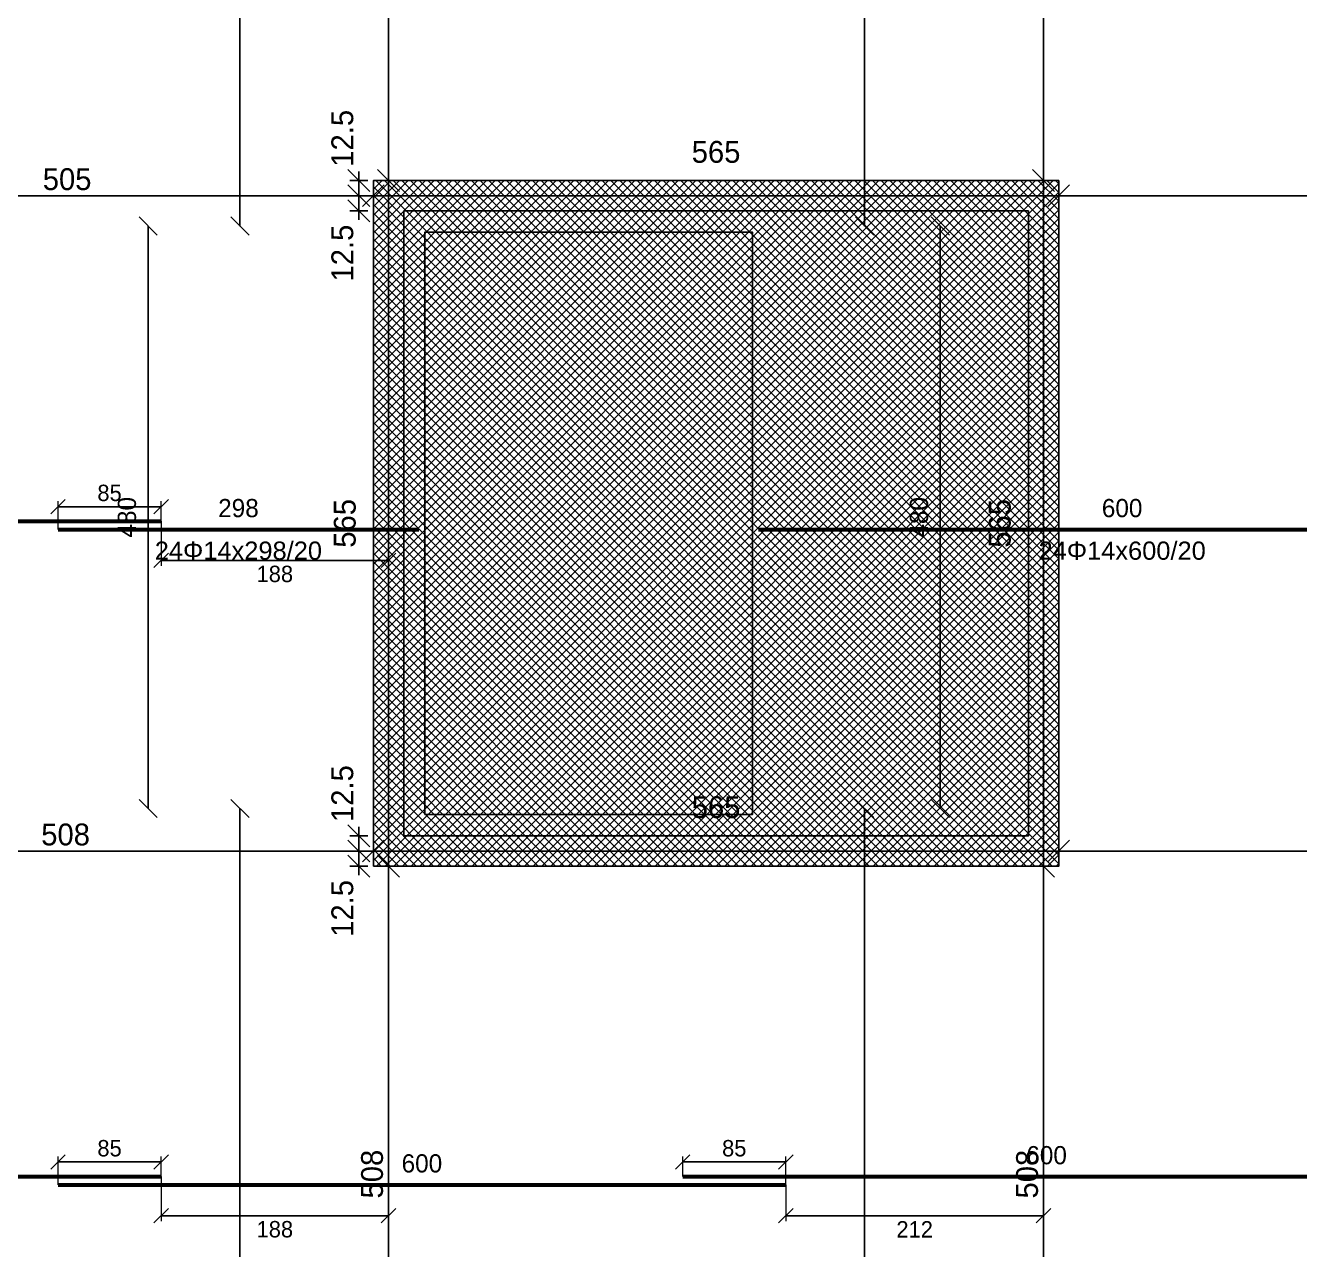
# Model space of a CAD drawing. Header units: centimetres. Extents: x -231 to 7431, y -4464 to 7215.
# Drawn here: x 801 to 1851, y -3378 to -2370 of the extents above; entities that cross this region are included whole.
import ezdxf
from ezdxf.enums import TextEntityAlignment as Align

# ---------------------------------------------------------------- set-up
doc = ezdxf.new("R2010")
doc.units = ezdxf.units.CM
for name, color, linetype in [('AXIS', 8, 'Continuous'), ('FW_DIM', 7, 'Continuous'), ('FW_WALL_HATCH', 8, 'Continuous'), ('OPENING', 1, 'Continuous'), ('REB_TOP_MESH_X', 5, 'Continuous'), ('REB_TOP_MESH_X_AXDIM', 5, 'Continuous'), ('REB_TOP_MESH_X_LAP', 5, 'Continuous'), ('REB_TOP_MESH_X_RANGE', 5, 'Continuous'), ('REB_TOP_MESH_X_TEXT', 5, 'Continuous'), ('WALL', 4, 'Continuous')]:
    doc.layers.add(name, color=color, linetype=linetype)
doc.styles.add('REBAR_TXT', font='arial.ttf')
doc.dimstyles.new('FW_DIM', dxfattribs={"dimtxt": 18, "dimasz": 9, "dimexe": 7.5, "dimexo": 4.5, "dimgap": 4.5, "dimtad": 1, "dimdec": 0, "dimtxsty": 'Standard', "dimtsz": 9, "dimcen": 2.5, "dimdle": 7.5, "dimclrd": 256, "dimclre": 256, "dimclrt": 7, "dimazin": 3, "dimtfac": 1, "dimtmove": 2, "dimatfit": 3})
doc.dimstyles.new('REBAR LAP', dxfattribs={"dimtxt": 13.5, "dimasz": 2.5, "dimexe": 4.5, "dimexo": 0, "dimgap": 4.5, "dimtad": 1, "dimdec": 0, "dimtxsty": 'Standard', "dimtsz": 6, "dimcen": 2.5, "dimclrd": 6, "dimclre": 6, "dimclrt": 7, "dimazin": 3, "dimtfac": 1, "dimtmove": 2, "dimatfit": 3, "dimlwd": 25, "dimlwe": 18})
doc.dimstyles.new('REBAR M-200', dxfattribs={"dimtxt": 15, "dimasz": 15, "dimexe": 25, "dimexo": 12.5, "dimgap": 10, "dimtad": 1, "dimdec": 0, "dimtxsty": 'Standard', "dimblk": 'NONE', "dimcen": 50, "dimse1": 1, "dimse2": 1, "dimclrd": 6, "dimclre": 6, "dimclrt": 7, "dimazin": 3, "dimtfac": 1, "dimtmove": 2, "dimatfit": 3, "dimldrblk": 'NONE', "dimlwd": 53})
doc.dimstyles.new('REBAR RANGE', dxfattribs={"dimtxt": 15, "dimasz": 2.5, "dimexe": 0, "dimexo": 0, "dimgap": 10, "dimtad": 1, "dimdec": 0, "dimtxsty": 'Standard', "dimtsz": 7.5, "dimcen": 2.5, "dimse1": 1, "dimse2": 1, "dimclrd": 6, "dimclre": 6, "dimclrt": 7, "dimazin": 3, "dimtfac": 1, "dimtmove": 2, "dimatfit": 3, "dimlwd": 25})

# ---------------------------------------------------------------- blocks, each defined once
blk = doc.blocks.new('*D1114')
at = {"color": 6, "lineweight": 53}
blk.add_line((312.5, -2778.25), (912.5, -2778.25), dxfattribs=at)
at = {"layer": 'Defpoints'}
for p in [(312.5, -2778.25), (312.5, -2778.25), (912.5, -2778.25)]:
    blk.add_point(p, dxfattribs=at)
at = {"layer": 'REB_TOP_MESH_X', "color": 7, "insert": (612.5, -2760.75), "char_height": 15, "attachment_point": 5}
blk.add_mtext('600', dxfattribs=at)
blk = doc.blocks.new('_NONE')
blk = doc.blocks.new('*D1115')
at = {"color": 6, "lineweight": 53}
blk.add_line((827.5, -2785), (1125, -2785), dxfattribs=at)
at = {"layer": 'Defpoints'}
for p in [(827.5, -2785), (827.5, -2785), (1125, -2785)]:
    blk.add_point(p, dxfattribs=at)
at = {"layer": 'REB_TOP_MESH_X', "color": 7, "insert": (976.25, -2767.5), "char_height": 15, "attachment_point": 5}
blk.add_mtext('298', dxfattribs=at)
blk = doc.blocks.new('_OBLIQUE')
at = {"color": 0, "linetype": 'BYBLOCK'}
blk.add_line((-0.5, -0.5), (0.5, 0.5), dxfattribs=at)
blk = doc.blocks.new('*D1118')
at = {"color": 6, "lineweight": 18}
for p, q in [((827.5, -2785), (827.5, -2761.75)), ((912.5, -2778.25), (912.5, -2761.75))]:
    blk.add_line(p, q, dxfattribs=at)
at = {"color": 6, "lineweight": 25}
blk.add_line((827.5, -2766.25), (912.5, -2766.25), dxfattribs=at)
at = {"layer": 'Defpoints'}
for p in [(827.5, -2766.25), (912.5, -2778.25), (827.5, -2785)]:
    blk.add_point(p, dxfattribs=at)
at = {"layer": 'REB_TOP_MESH_X_LAP', "color": 6, "xscale": 12, "yscale": 12}
for p in [(827.5, -2766.25), (912.5, -2766.25)]:
    blk.add_blockref('_OBLIQUE', p, dxfattribs=at)
at = {"layer": 'REB_TOP_MESH_X_LAP', "color": 7, "insert": (870, -2755), "char_height": 13.5, "attachment_point": 5}
blk.add_mtext('85', dxfattribs=at)
blk = doc.blocks.new('*D1119')
at = {"color": 6, "lineweight": 18}
for p, q in [((912.5, -2778.25), (912.5, -2815)), ((1100, -2778.25), (1100, -2815))]:
    blk.add_line(p, q, dxfattribs=at)
at = {"color": 6, "lineweight": 25}
blk.add_line((1100, -2810.5), (912.5, -2810.5), dxfattribs=at)
at = {"layer": 'Defpoints'}
for p in [(912.5, -2778.25), (1100, -2778.25), (1100, -2810.5)]:
    blk.add_point(p, dxfattribs=at)
at = {"layer": 'REB_TOP_MESH_X_AXDIM', "color": 6, "xscale": 12, "yscale": 12}
for p in [(912.5, -2810.5), (1100, -2810.5)]:
    blk.add_blockref('_OBLIQUE', p, dxfattribs=at)
at = {"layer": 'REB_TOP_MESH_X_AXDIM', "color": 7, "insert": (1006.25, -2821.75), "char_height": 13.5, "attachment_point": 5}
blk.add_mtext('188', dxfattribs=at)
blk = doc.blocks.new('*D1120')
at = {"color": 6, "lineweight": 53}
blk.add_line((1405, -2785), (2004.5, -2785), dxfattribs=at)
at = {"layer": 'Defpoints'}
for p in [(1405, -2785), (1405, -2785), (2004.5, -2785)]:
    blk.add_point(p, dxfattribs=at)
at = {"layer": 'REB_TOP_MESH_X', "color": 7, "insert": (1704.75, -2767.5), "char_height": 15, "attachment_point": 5}
blk.add_mtext('600', dxfattribs=at)
blk = doc.blocks.new('*D1128')
at = {"color": 6, "lineweight": 53}
blk.add_line((312.5, -3318.25), (912.5, -3318.25), dxfattribs=at)
at = {"layer": 'Defpoints'}
for p in [(312.5, -3318.25), (312.5, -3318.25), (912.5, -3318.25)]:
    blk.add_point(p, dxfattribs=at)
at = {"layer": 'REB_TOP_MESH_X', "color": 7, "insert": (612.5, -3300.75), "char_height": 15, "attachment_point": 5}
blk.add_mtext('600', dxfattribs=at)
blk = doc.blocks.new('*D1129')
at = {"color": 6, "lineweight": 53}
blk.add_line((827.5, -3325), (1427.5, -3325), dxfattribs=at)
at = {"layer": 'Defpoints'}
for p in [(827.5, -3325), (827.5, -3325), (1427.5, -3325)]:
    blk.add_point(p, dxfattribs=at)
at = {"layer": 'REB_TOP_MESH_X', "color": 7, "insert": (1127.5, -3307.5), "char_height": 15, "attachment_point": 5}
blk.add_mtext('600', dxfattribs=at)
blk = doc.blocks.new('*D1130')
at = {"color": 6, "lineweight": 53}
blk.add_line((1342.5, -3318.25), (1942.5, -3318.25), dxfattribs=at)
at = {"layer": 'Defpoints'}
for p in [(1342.5, -3318.25), (1342.5, -3318.25), (1942.5, -3318.25)]:
    blk.add_point(p, dxfattribs=at)
at = {"layer": 'REB_TOP_MESH_X', "color": 7, "insert": (1642.5, -3300.75), "char_height": 15, "attachment_point": 5}
blk.add_mtext('600', dxfattribs=at)
blk = doc.blocks.new('*D1135')
at = {"color": 6, "lineweight": 18}
for p, q in [((827.5, -3325), (827.5, -3301.75)), ((912.5, -3318.25), (912.5, -3301.75))]:
    blk.add_line(p, q, dxfattribs=at)
at = {"color": 6, "lineweight": 25}
blk.add_line((827.5, -3306.25), (912.5, -3306.25), dxfattribs=at)
at = {"layer": 'Defpoints'}
for p in [(827.5, -3306.25), (912.5, -3318.25), (827.5, -3325)]:
    blk.add_point(p, dxfattribs=at)
at = {"layer": 'REB_TOP_MESH_X_LAP', "color": 6, "xscale": 12, "yscale": 12}
for p in [(827.5, -3306.25), (912.5, -3306.25)]:
    blk.add_blockref('_OBLIQUE', p, dxfattribs=at)
at = {"layer": 'REB_TOP_MESH_X_LAP', "color": 7, "insert": (870, -3295), "char_height": 13.5, "attachment_point": 5}
blk.add_mtext('85', dxfattribs=at)
blk = doc.blocks.new('*D1136')
at = {"color": 6, "lineweight": 18}
for p, q in [((912.5, -3318.25), (912.5, -3355)), ((1100, -3318.25), (1100, -3355))]:
    blk.add_line(p, q, dxfattribs=at)
at = {"color": 6, "lineweight": 25}
blk.add_line((1100, -3350.5), (912.5, -3350.5), dxfattribs=at)
at = {"layer": 'Defpoints'}
for p in [(912.5, -3318.25), (1100, -3318.25), (1100, -3350.5)]:
    blk.add_point(p, dxfattribs=at)
at = {"layer": 'REB_TOP_MESH_X_AXDIM', "color": 6, "xscale": 12, "yscale": 12}
for p in [(912.5, -3350.5), (1100, -3350.5)]:
    blk.add_blockref('_OBLIQUE', p, dxfattribs=at)
at = {"layer": 'REB_TOP_MESH_X_AXDIM', "color": 7, "insert": (1006.25, -3361.75), "char_height": 13.5, "attachment_point": 5}
blk.add_mtext('188', dxfattribs=at)
blk = doc.blocks.new('*D1137')
at = {"color": 6, "lineweight": 18}
for p, q in [((1342.5, -3318.25), (1342.5, -3301.75)), ((1427.5, -3325), (1427.5, -3301.75))]:
    blk.add_line(p, q, dxfattribs=at)
at = {"color": 6, "lineweight": 25}
blk.add_line((1342.5, -3306.25), (1427.5, -3306.25), dxfattribs=at)
at = {"layer": 'Defpoints'}
for p in [(1342.5, -3306.25), (1342.5, -3318.25), (1427.5, -3325)]:
    blk.add_point(p, dxfattribs=at)
at = {"layer": 'REB_TOP_MESH_X_LAP', "color": 6, "xscale": 12, "yscale": 12}
for p in [(1342.5, -3306.25), (1427.5, -3306.25)]:
    blk.add_blockref('_OBLIQUE', p, dxfattribs=at)
at = {"layer": 'REB_TOP_MESH_X_LAP', "color": 7, "insert": (1385, -3295), "char_height": 13.5, "attachment_point": 5}
blk.add_mtext('85', dxfattribs=at)
blk = doc.blocks.new('*D1138')
at = {"color": 6, "lineweight": 18}
for p, q in [((1427.5, -3325), (1427.5, -3355)), ((1640, -3325), (1640, -3355))]:
    blk.add_line(p, q, dxfattribs=at)
at = {"color": 6, "lineweight": 25}
blk.add_line((1640, -3350.5), (1427.5, -3350.5), dxfattribs=at)
at = {"layer": 'Defpoints'}
for p in [(1427.5, -3325), (1640, -3325), (1640, -3350.5)]:
    blk.add_point(p, dxfattribs=at)
at = {"layer": 'REB_TOP_MESH_X_AXDIM', "color": 6, "xscale": 12, "yscale": 12}
for p in [(1427.5, -3350.5), (1640, -3350.5)]:
    blk.add_blockref('_OBLIQUE', p, dxfattribs=at)
at = {"layer": 'REB_TOP_MESH_X_AXDIM', "color": 7, "insert": (1533.75, -3361.75), "char_height": 13.5, "attachment_point": 5}
blk.add_mtext('212', dxfattribs=at)
blk = doc.blocks.new('*D1158')
at = {"color": 6, "lineweight": 25}
blk.add_line((977.5, -4150), (977.5, -3015), dxfattribs=at)
at = {"layer": 'Defpoints'}
for p in [(977.5, -3015), (977.5, -4150), (977.5, -4150)]:
    blk.add_point(p, dxfattribs=at)
at = {"layer": 'REB_TOP_MESH_X_RANGE', "color": 6, "xscale": 15, "yscale": 15, "rotation": 90}
for p in [(977.5, -3015), (977.5, -4150)]:
    blk.add_blockref('_OBLIQUE', p, dxfattribs=at)
at = {"layer": 'REB_TOP_MESH_X_RANGE', "color": 7, "insert": (960, -3582.5), "char_height": 15, "attachment_point": 5, "rotation": 90}
blk.add_mtext('1135', dxfattribs=at)
blk = doc.blocks.new('*D1159')
at = {"color": 6, "lineweight": 25}
blk.add_line((1492.5, -4150), (1492.5, -3015), dxfattribs=at)
at = {"layer": 'Defpoints'}
for p in [(1492.5, -3015), (1492.5, -4150), (1492.5, -4150)]:
    blk.add_point(p, dxfattribs=at)
at = {"layer": 'REB_TOP_MESH_X_RANGE', "color": 6, "xscale": 15, "yscale": 15, "rotation": 90}
for p in [(1492.5, -3015), (1492.5, -4150)]:
    blk.add_blockref('_OBLIQUE', p, dxfattribs=at)
at = {"layer": 'REB_TOP_MESH_X_RANGE', "color": 7, "insert": (1475, -3582.5), "char_height": 15, "attachment_point": 5, "rotation": 90}
blk.add_mtext('1135', dxfattribs=at)
blk = doc.blocks.new('*D1160')
at = {"color": 6, "lineweight": 25}
blk.add_line((977.5, -2535), (977.5, -1415), dxfattribs=at)
at = {"layer": 'Defpoints'}
for p in [(977.5, -1415), (977.5, -2535), (977.5, -2535)]:
    blk.add_point(p, dxfattribs=at)
at = {"layer": 'REB_TOP_MESH_X_RANGE', "color": 6, "xscale": 15, "yscale": 15, "rotation": 90}
for p in [(977.5, -1415), (977.5, -2535)]:
    blk.add_blockref('_OBLIQUE', p, dxfattribs=at)
at = {"layer": 'REB_TOP_MESH_X_RANGE', "color": 7, "insert": (960, -1975), "char_height": 15, "attachment_point": 5, "rotation": 90}
blk.add_mtext('1120', dxfattribs=at)
blk = doc.blocks.new('*D1161')
at = {"color": 6, "lineweight": 25}
blk.add_line((1492.5, -2535), (1492.5, -1415), dxfattribs=at)
at = {"layer": 'Defpoints'}
for p in [(1492.5, -1415), (1492.5, -2535), (1492.5, -2535)]:
    blk.add_point(p, dxfattribs=at)
at = {"layer": 'REB_TOP_MESH_X_RANGE', "color": 6, "xscale": 15, "yscale": 15, "rotation": 90}
for p in [(1492.5, -1415), (1492.5, -2535)]:
    blk.add_blockref('_OBLIQUE', p, dxfattribs=at)
at = {"layer": 'REB_TOP_MESH_X_RANGE', "color": 7, "insert": (1475, -1975), "char_height": 15, "attachment_point": 5, "rotation": 90}
blk.add_mtext('1120', dxfattribs=at)
blk = doc.blocks.new('*D1166')
at = {"color": 6, "lineweight": 25}
blk.add_line((1554.875, -3015), (1554.875, -2535), dxfattribs=at)
at = {"layer": 'Defpoints'}
for p in [(1554.875, -2535), (1554.875, -3015), (1554.875, -3015)]:
    blk.add_point(p, dxfattribs=at)
at = {"layer": 'REB_TOP_MESH_X_RANGE', "color": 6, "xscale": 15, "yscale": 15, "rotation": 90}
for p in [(1554.875, -2535), (1554.875, -3015)]:
    blk.add_blockref('_OBLIQUE', p, dxfattribs=at)
at = {"layer": 'REB_TOP_MESH_X_RANGE', "color": 7, "insert": (1537.375, -2775), "char_height": 15, "attachment_point": 5, "rotation": 90}
blk.add_mtext('480', dxfattribs=at)
blk = doc.blocks.new('*D1168')
at = {"color": 6, "lineweight": 25}
blk.add_line((901.875, -3015), (901.875, -2535), dxfattribs=at)
at = {"layer": 'Defpoints'}
for p in [(901.875, -2535), (901.875, -3015), (901.875, -3015)]:
    blk.add_point(p, dxfattribs=at)
at = {"layer": 'REB_TOP_MESH_X_RANGE', "color": 6, "xscale": 15, "yscale": 15, "rotation": 90}
for p in [(901.875, -2535), (901.875, -3015)]:
    blk.add_blockref('_OBLIQUE', p, dxfattribs=at)
at = {"layer": 'REB_TOP_MESH_X_RANGE', "color": 7, "insert": (884.375, -2775), "char_height": 15, "attachment_point": 5, "rotation": 90}
blk.add_mtext('480', dxfattribs=at)
blk = doc.blocks.new('*D1177')
for p, q in [((1075.5, -3070), (1075.5, -3042.5)), ((1083, -3050), (1068, -3050)), ((1083, -3062.5), (1068, -3062.5))]:
    blk.add_line(p, q)
at = {"layer": 'Defpoints'}
for p in [(1087.5, -3050), (1075.5, -3062.5), (1087.5, -3062.5)]:
    blk.add_point(p, dxfattribs=at)
at = {"layer": 'FW_DIM', "xscale": 18, "yscale": 18, "rotation": 90}
for p in [(1075.5, -3050), (1075.5, -3062.5)]:
    blk.add_blockref('_OBLIQUE', p, dxfattribs=at)
at = {"layer": 'FW_DIM', "color": 7, "insert": (1062, -3097.3), "char_height": 18, "attachment_point": 5, "rotation": 90}
blk.add_mtext('12.5', dxfattribs=at)
blk = doc.blocks.new('*D1178')
for p, q in [((1075.5, -3057.5), (1075.5, -3030)), ((1083, -3037.5), (1068, -3037.5)), ((1083, -3050), (1068, -3050))]:
    blk.add_line(p, q)
at = {"layer": 'Defpoints'}
for p in [(1087.5, -3037.5), (1075.5, -3050), (1087.5, -3050)]:
    blk.add_point(p, dxfattribs=at)
at = {"layer": 'FW_DIM', "xscale": 18, "yscale": 18, "rotation": 90}
for p in [(1075.5, -3037.5), (1075.5, -3050)]:
    blk.add_blockref('_OBLIQUE', p, dxfattribs=at)
at = {"layer": 'FW_DIM', "color": 7, "insert": (1062, -3002.7), "char_height": 18, "attachment_point": 5, "rotation": 90}
blk.add_mtext('12.5', dxfattribs=at)
blk = doc.blocks.new('*D1179')
for p, q in [((1083, -2510), (1068, -2510)), ((1075.5, -2530), (1075.5, -2502.5)), ((1083, -2522.5), (1068, -2522.5))]:
    blk.add_line(p, q)
at = {"layer": 'Defpoints'}
for p in [(1087.5, -2510), (1075.5, -2522.5), (1087.5, -2522.5)]:
    blk.add_point(p, dxfattribs=at)
at = {"layer": 'FW_DIM', "xscale": 18, "yscale": 18, "rotation": 90}
for p in [(1075.5, -2510), (1075.5, -2522.5)]:
    blk.add_blockref('_OBLIQUE', p, dxfattribs=at)
at = {"layer": 'FW_DIM', "color": 7, "insert": (1062, -2557.3), "char_height": 18, "attachment_point": 5, "rotation": 90}
blk.add_mtext('12.5', dxfattribs=at)
blk = doc.blocks.new('*D1180')
for p, q in [((1083, -2497.5), (1068, -2497.5)), ((1075.5, -2517.5), (1075.5, -2490)), ((1083, -2510), (1068, -2510))]:
    blk.add_line(p, q)
at = {"layer": 'Defpoints'}
for p in [(1087.5, -2497.5), (1075.5, -2510), (1087.5, -2510)]:
    blk.add_point(p, dxfattribs=at)
at = {"layer": 'FW_DIM', "xscale": 18, "yscale": 18, "rotation": 90}
for p in [(1075.5, -2497.5), (1075.5, -2510)]:
    blk.add_blockref('_OBLIQUE', p, dxfattribs=at)
at = {"layer": 'FW_DIM', "color": 7, "insert": (1062, -2462.7), "char_height": 18, "attachment_point": 5, "rotation": 90}
blk.add_mtext('12.5', dxfattribs=at)
blk = doc.blocks.new('*D1334')
for p, q in [((580, -3045.5), (580, -3042.5)), ((1087.5, -3045.5), (1087.5, -3042.5)), ((572.5, -3050), (1095, -3050))]:
    blk.add_line(p, q)
at = {"layer": 'Defpoints'}
for p in [(580, -3050), (580, -3050), (1087.5, -3050)]:
    blk.add_point(p, dxfattribs=at)
at = {"layer": 'FW_DIM', "xscale": 18, "yscale": 18}
for p in [(580, -3050), (1087.5, -3050)]:
    blk.add_blockref('_OBLIQUE', p, dxfattribs=at)
at = {"layer": 'FW_DIM', "color": 7, "insert": (833.75, -3036.5), "char_height": 18, "attachment_point": 5}
blk.add_mtext('508', dxfattribs=at)
blk = doc.blocks.new('*D1335')
for p, q in [((1087.5, -3045.5), (1087.5, -3042.5)), ((1652.5, -3045.5), (1652.5, -3042.5)), ((1080, -3050), (1660, -3050))]:
    blk.add_line(p, q)
at = {"layer": 'Defpoints'}
for p in [(1087.5, -3050), (1087.5, -3050), (1652.5, -3050)]:
    blk.add_point(p, dxfattribs=at)
at = {"layer": 'FW_DIM', "xscale": 18, "yscale": 18}
for p in [(1087.5, -3050), (1652.5, -3050)]:
    blk.add_blockref('_OBLIQUE', p, dxfattribs=at)
at = {"layer": 'FW_DIM', "color": 7, "insert": (1370, -3014), "char_height": 18, "attachment_point": 5}
blk.add_mtext('565', dxfattribs=at)
blk = doc.blocks.new('*D1336')
for p, q in [((1652.5, -3045.5), (1652.5, -3042.5)), ((2157.5, -3045.5), (2157.5, -3042.5)), ((1645, -3050), (2165, -3050))]:
    blk.add_line(p, q)
at = {"layer": 'Defpoints'}
for p in [(1652.5, -3050), (1652.5, -3050), (2157.5, -3050)]:
    blk.add_point(p, dxfattribs=at)
at = {"layer": 'FW_DIM', "xscale": 18, "yscale": 18}
for p in [(1652.5, -3050), (2157.5, -3050)]:
    blk.add_blockref('_OBLIQUE', p, dxfattribs=at)
at = {"layer": 'FW_DIM', "color": 7, "insert": (1905, -3036.5), "char_height": 18, "attachment_point": 5}
blk.add_mtext('505', dxfattribs=at)
blk = doc.blocks.new('*D1343')
for p, q in [((575, -2510), (1095, -2510)), ((582.5, -2505.5), (582.5, -2502.5)), ((1087.5, -2505.5), (1087.5, -2502.5))]:
    blk.add_line(p, q)
at = {"layer": 'Defpoints'}
for p in [(582.5, -2510), (582.5, -2510), (1087.5, -2510)]:
    blk.add_point(p, dxfattribs=at)
at = {"layer": 'FW_DIM', "xscale": 18, "yscale": 18}
for p in [(582.5, -2510), (1087.5, -2510)]:
    blk.add_blockref('_OBLIQUE', p, dxfattribs=at)
at = {"layer": 'FW_DIM', "color": 7, "insert": (835, -2496.5), "char_height": 18, "attachment_point": 5}
blk.add_mtext('505', dxfattribs=at)
blk = doc.blocks.new('*D1344')
for p, q in [((1080, -2510), (1660, -2510)), ((1087.5, -2505.5), (1087.5, -2502.5)), ((1652.5, -2505.5), (1652.5, -2502.5))]:
    blk.add_line(p, q)
at = {"layer": 'Defpoints'}
for p in [(1087.5, -2510), (1087.5, -2510), (1652.5, -2510)]:
    blk.add_point(p, dxfattribs=at)
at = {"layer": 'FW_DIM', "xscale": 18, "yscale": 18}
for p in [(1087.5, -2510), (1652.5, -2510)]:
    blk.add_blockref('_OBLIQUE', p, dxfattribs=at)
at = {"layer": 'FW_DIM', "color": 7, "insert": (1370, -2474), "char_height": 18, "attachment_point": 5}
blk.add_mtext('565', dxfattribs=at)
blk = doc.blocks.new('*D1345')
for p, q in [((1645, -2510), (2167.5, -2510)), ((1652.5, -2505.5), (1652.5, -2502.5)), ((2160, -2505.5), (2160, -2502.5))]:
    blk.add_line(p, q)
at = {"layer": 'Defpoints'}
for p in [(1652.5, -2510), (1652.5, -2510), (2160, -2510)]:
    blk.add_point(p, dxfattribs=at)
at = {"layer": 'FW_DIM', "xscale": 18, "yscale": 18}
for p in [(1652.5, -2510), (2160, -2510)]:
    blk.add_blockref('_OBLIQUE', p, dxfattribs=at)
at = {"layer": 'FW_DIM', "color": 7, "insert": (1906.25, -2496.5), "char_height": 18, "attachment_point": 5}
blk.add_mtext('508', dxfattribs=at)
blk = doc.blocks.new('*D1394')
for p, q in [((1100, -3577.5), (1100, -3055)), ((1095.5, -3062.5), (1092.5, -3062.5)), ((1095.5, -3570), (1092.5, -3570))]:
    blk.add_line(p, q)
at = {"layer": 'Defpoints'}
for p in [(1100, -3062.5), (1100, -3570), (1100, -3570)]:
    blk.add_point(p, dxfattribs=at)
at = {"layer": 'FW_DIM', "xscale": 18, "yscale": 18, "rotation": 90}
for p in [(1100, -3062.5), (1100, -3570)]:
    blk.add_blockref('_OBLIQUE', p, dxfattribs=at)
at = {"layer": 'FW_DIM', "color": 7, "insert": (1086.5, -3316.25), "char_height": 18, "attachment_point": 5, "rotation": 90}
blk.add_mtext('508', dxfattribs=at)
blk = doc.blocks.new('*D1395')
for p, q in [((1095.5, -2497.5), (1092.5, -2497.5)), ((1100, -3070), (1100, -2490)), ((1095.5, -3062.5), (1092.5, -3062.5))]:
    blk.add_line(p, q)
at = {"layer": 'Defpoints'}
for p in [(1100, -2497.5), (1100, -3062.5), (1100, -3062.5)]:
    blk.add_point(p, dxfattribs=at)
at = {"layer": 'FW_DIM', "xscale": 18, "yscale": 18, "rotation": 90}
for p in [(1100, -2497.5), (1100, -3062.5)]:
    blk.add_blockref('_OBLIQUE', p, dxfattribs=at)
at = {"layer": 'FW_DIM', "color": 7, "insert": (1064, -2780), "char_height": 18, "attachment_point": 5, "rotation": 90}
blk.add_mtext('565', dxfattribs=at)
blk = doc.blocks.new('*D1396')
for p, q in [((1100, -2505), (1100, -1982.5)), ((1095.5, -1990), (1092.5, -1990)), ((1095.5, -2497.5), (1092.5, -2497.5))]:
    blk.add_line(p, q)
at = {"layer": 'Defpoints'}
for p in [(1100, -1990), (1100, -2497.5), (1100, -2497.5)]:
    blk.add_point(p, dxfattribs=at)
at = {"layer": 'FW_DIM', "xscale": 18, "yscale": 18, "rotation": 90}
for p in [(1100, -1990), (1100, -2497.5)]:
    blk.add_blockref('_OBLIQUE', p, dxfattribs=at)
at = {"layer": 'FW_DIM', "color": 7, "insert": (1086.5, -2243.75), "char_height": 18, "attachment_point": 5, "rotation": 90}
blk.add_mtext('508', dxfattribs=at)
blk = doc.blocks.new('*D1403')
for p, q in [((1640, -3577.5), (1640, -3055)), ((1635.5, -3062.5), (1632.5, -3062.5)), ((1635.5, -3570), (1632.5, -3570))]:
    blk.add_line(p, q)
at = {"layer": 'Defpoints'}
for p in [(1640, -3062.5), (1640, -3570), (1640, -3570)]:
    blk.add_point(p, dxfattribs=at)
at = {"layer": 'FW_DIM', "xscale": 18, "yscale": 18, "rotation": 90}
for p in [(1640, -3062.5), (1640, -3570)]:
    blk.add_blockref('_OBLIQUE', p, dxfattribs=at)
at = {"layer": 'FW_DIM', "color": 7, "insert": (1626.5, -3316.25), "char_height": 18, "attachment_point": 5, "rotation": 90}
blk.add_mtext('508', dxfattribs=at)
blk = doc.blocks.new('*D1404')
for p, q in [((1635.5, -2497.5), (1632.5, -2497.5)), ((1640, -3070), (1640, -2490)), ((1635.5, -3062.5), (1632.5, -3062.5))]:
    blk.add_line(p, q)
at = {"layer": 'Defpoints'}
for p in [(1640, -2497.5), (1640, -3062.5), (1640, -3062.5)]:
    blk.add_point(p, dxfattribs=at)
at = {"layer": 'FW_DIM', "xscale": 18, "yscale": 18, "rotation": 90}
for p in [(1640, -2497.5), (1640, -3062.5)]:
    blk.add_blockref('_OBLIQUE', p, dxfattribs=at)
at = {"layer": 'FW_DIM', "color": 7, "insert": (1604, -2780), "char_height": 18, "attachment_point": 5, "rotation": 90}
blk.add_mtext('565', dxfattribs=at)
blk = doc.blocks.new('*D1405')
for p, q in [((1640, -2505), (1640, -1982.5)), ((1635.5, -1990), (1632.5, -1990)), ((1635.5, -2497.5), (1632.5, -2497.5))]:
    blk.add_line(p, q)
at = {"layer": 'Defpoints'}
for p in [(1640, -1990), (1640, -2497.5), (1640, -2497.5)]:
    blk.add_point(p, dxfattribs=at)
at = {"layer": 'FW_DIM', "xscale": 18, "yscale": 18, "rotation": 90}
for p in [(1640, -1990), (1640, -2497.5)]:
    blk.add_blockref('_OBLIQUE', p, dxfattribs=at)
at = {"layer": 'FW_DIM', "color": 7, "insert": (1626.5, -2243.75), "char_height": 18, "attachment_point": 5, "rotation": 90}
blk.add_mtext('508', dxfattribs=at)

msp = doc.modelspace()

# ---------------------------------------------------------------- hatches: boundary and pattern name
at = {"layer": 'FW_WALL_HATCH'}
h = msp.add_hatch(dxfattribs=at)
h.set_pattern_fill('ANSI37', scale=1.6)
h.paths.add_polyline_path([(1652.5, -3062.5), (1087.5, -3062.5), (1087.5, -2497.5), (1652.5, -2497.5), (1652.5, -3062.5)])
h.paths.add_polyline_path([(1627.5, -3037.5), (1627.5, -2522.5), (1112.5, -2522.5), (1112.5, -3037.5), (1627.5, -3037.5)], flags=0)

# ---------------------------------------------------------------- linework, layer by layer
at = {"layer": 'AXIS'}
for p, q in [((1100, -4300), (1100, -1260)), ((1640, -4300), (1640, -1260)), ((-150, -2510), (2890, -2510)), ((-150, -3050), (2890, -3050))]:
    msp.add_line(p, q, dxfattribs=at)
at = {"layer": 'OPENING'}
msp.add_lwpolyline([(1130, -3020), (1400, -3020), (1400, -2540), (1130, -2540)], close=True, dxfattribs=at)
at = {"layer": 'WALL'}
for points in [[(1087.5, -3062.5), (1652.5, -3062.5), (1652.5, -2497.5), (1087.5, -2497.5)], [(1112.5, -3037.5), (1627.5, -3037.5), (1627.5, -2522.5), (1112.5, -2522.5)]]:
    msp.add_lwpolyline(points, close=True, dxfattribs=at)

# ---------------------------------------------------------------- texts
at = {"layer": 'REB_TOP_MESH_X_TEXT', "color": 7, "style": 'REBAR_TXT'}
for s, p in [('24Φ14x298/20', (976.2, -2795)), ('24Φ14x600/20', (1704.8, -2795))]:
    msp.add_text(s, height=15, dxfattribs=at).set_placement(p, align=Align.TOP_CENTER)

# ---------------------------------------------------------------- dimensions: what is measured, and where the dimension line sits
at = {"layer": 'FW_DIM'}
for base, p1, p2, text, picture, middle in [((1100, -2497.5), (1100, -2497.5), (1100, -1990), '508', '*D1396', (1086.5, -2243.8)), ((1640, -2497.5), (1640, -2497.5), (1640, -1990), '508', '*D1405', (1626.5, -2243.8)), ((1075.5, -2510), (1087.5, -2510), (1087.5, -2497.5), '12.5', '*D1180', (1062, -2462.7)), ((1100, -3062.5), (1100, -3062.5), (1100, -2497.5), '565', '*D1395', (1064, -2780)), ((1640, -3062.5), (1640, -3062.5), (1640, -2497.5), '565', '*D1404', (1604, -2780)), ((1075.5, -2522.5), (1087.5, -2522.5), (1087.5, -2510), '12.5', '*D1179', (1062, -2557.3)), ((1075.5, -3050), (1087.5, -3050), (1087.5, -3037.5), '12.5', '*D1178', (1062, -3002.7)), ((1075.5, -3062.5), (1087.5, -3062.5), (1087.5, -3050), '12.5', '*D1177', (1062, -3097.3)), ((1100, -3570), (1100, -3570), (1100, -3062.5), '508', '*D1394', (1086.5, -3316.2)), ((1640, -3570), (1640, -3570), (1640, -3062.5), '508', '*D1403', (1626.5, -3316.2))]:
    dim = msp.add_linear_dim(base=base, p1=p1, p2=p2, angle=90, text=text, dimstyle='FW_DIM', override={"dimtmove": 2}, dxfattribs=at)
    dim.commit()
    dim.dimension.update_dxf_attribs({"geometry": picture, "text_midpoint": middle, "dimtype": 160})
for base, p1, p2, text, picture, middle in [((1087.5, -2510), (1087.5, -2510), (1652.5, -2510), '565', '*D1344', (1370, -2474)), ((582.5, -2510), (582.5, -2510), (1087.5, -2510), '505', '*D1343', (835, -2496.5)), ((1652.5, -2510), (1652.5, -2510), (2160, -2510), '508', '*D1345', (1906.2, -2496.5)), ((1087.5, -3050), (1087.5, -3050), (1652.5, -3050), '565', '*D1335', (1370, -3014)), ((580, -3050), (580, -3050), (1087.5, -3050), '508', '*D1334', (833.8, -3036.5)), ((1652.5, -3050), (1652.5, -3050), (2157.5, -3050), '505', '*D1336', (1905, -3036.5))]:
    dim = msp.add_linear_dim(base=base, p1=p1, p2=p2, text=text, dimstyle='FW_DIM', override={"dimtmove": 2}, dxfattribs=at)
    dim.commit()
    dim.dimension.update_dxf_attribs({"geometry": picture, "text_midpoint": middle, "dimtype": 160})
at = {"layer": 'REB_TOP_MESH_X'}
for base, p1, p2, picture, middle in [((312.5, -2778.2), (312.5, -2778.2), (912.5, -2778.2), '*D1114', (612.5, -2760.8)), ((827.5, -2785), (827.5, -2785), (1125, -2785), '*D1115', (976.25, -2767.5)), ((1405, -2785), (1405, -2785), (2004.5, -2785), '*D1120', (1704.75, -2767.5)), ((312.5, -3318.2), (312.5, -3318.2), (912.5, -3318.2), '*D1128', (612.5, -3300.8)), ((827.5, -3325), (827.5, -3325), (1427.5, -3325), '*D1129', (1127.5, -3307.5)), ((1342.5, -3318.2), (1342.5, -3318.2), (1942.5, -3318.2), '*D1130', (1642.5, -3300.8))]:
    dim = msp.add_linear_dim(base=base, p1=p1, p2=p2, dimstyle='REBAR M-200', dxfattribs=at)
    dim.commit()
    dim.dimension.update_dxf_attribs({"geometry": picture, "text_midpoint": middle})
at = {"layer": 'REB_TOP_MESH_X_AXDIM'}
for base, p1, p2, picture, middle in [((1100, -2810.5), (1100, -2778.25), (912.5, -2778.25), '*D1119', (1006.25, -2821.75)), ((1100, -3350.5), (1100, -3318.25), (912.5, -3318.25), '*D1136', (1006.25, -3361.75)), ((1640, -3350.5), (1640, -3325), (1427.5, -3325), '*D1138', (1533.75, -3361.75))]:
    dim = msp.add_linear_dim(base=base, p1=p1, p2=p2, dimstyle='REBAR LAP', dxfattribs=at)
    dim.commit()
    dim.dimension.update_dxf_attribs({"geometry": picture, "text_midpoint": middle})
at = {"layer": 'REB_TOP_MESH_X_LAP'}
for base, p1, p2, picture, middle in [((827.5, -2766.2), (827.5, -2785), (912.5, -2778.2), '*D1118', (870, -2755)), ((827.5, -3306.2), (827.5, -3325), (912.5, -3318.2), '*D1135', (870, -3295)), ((1342.5, -3306.2), (1342.5, -3318.2), (1427.5, -3325), '*D1137', (1385, -3295))]:
    dim = msp.add_linear_dim(base=base, p1=p1, p2=p2, dimstyle='REBAR LAP', dxfattribs=at)
    dim.commit()
    dim.dimension.update_dxf_attribs({"geometry": picture, "text_midpoint": middle})
at = {"layer": 'REB_TOP_MESH_X_RANGE'}
for base, p1, p2, picture, middle in [((977.5, -2535), (977.5, -2535), (977.5, -1415), '*D1160', (960, -1975)), ((1492.5, -2535), (1492.5, -2535), (1492.5, -1415), '*D1161', (1475, -1975)), ((901.9, -3015), (901.9, -3015), (901.9, -2535), '*D1168', (884.4, -2775)), ((1554.9, -3015), (1554.9, -3015), (1554.9, -2535), '*D1166', (1537.4, -2775)), ((977.5, -4150), (977.5, -4150), (977.5, -3015), '*D1158', (960, -3582.5)), ((1492.5, -4150), (1492.5, -4150), (1492.5, -3015), '*D1159', (1475, -3582.5))]:
    dim = msp.add_linear_dim(base=base, p1=p1, p2=p2, angle=90, dimstyle='REBAR RANGE', dxfattribs=at)
    dim.commit()
    dim.dimension.update_dxf_attribs({"geometry": picture, "text_midpoint": middle})

doc.saveas('drawing.dxf')
